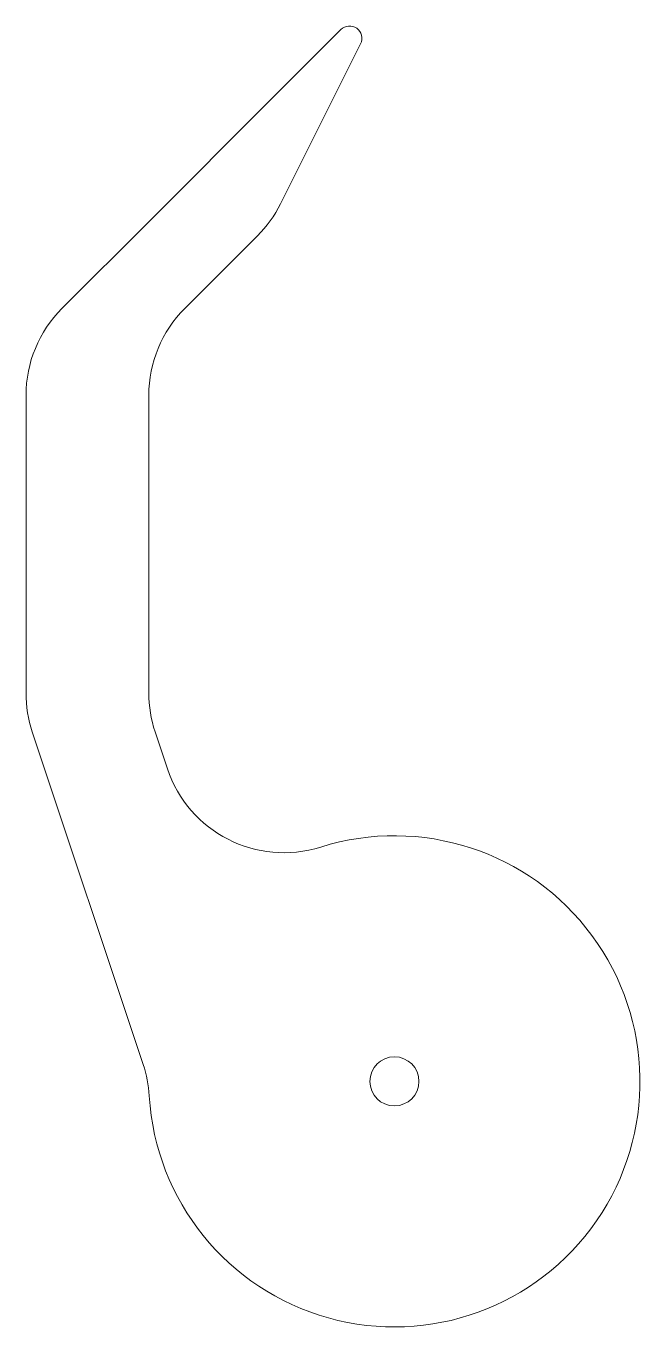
# Model space of a CAD drawing. Header units: millimetres. Extents: x -30 to 20, y -20 to 86.
import ezdxf

# ---------------------------------------------------------------- set-up
doc = ezdxf.new("R2010")
doc.units = ezdxf.units.MM
doc.layers.add('PanelOuter', color=1, linetype='CONTINUOUS', lineweight=0)

msp = doc.modelspace()

# ---------------------------------------------------------------- linework, layer by layer
at = {"layer": 'PanelOuter'}
for p, q in [((-10, 80), (-4.36, 85.64)), ((-2.76, 84.49), (-9.27, 71.45)), ((-20, 70), (-10, 80)), ((-27.07, 62.93), (-20, 70)), ((-11.15, 68.85), (-17.07, 62.93)), ((-30, 31.62), (-30, 55.86)), ((-20, 55.86), (-20, 31.62)), ((-20.46, 1.38), (-29.49, 28.46)), ((-19.49, 28.46), (-18.49, 25.46))]:
    msp.add_line(p, q, dxfattribs=at)
msp.add_circle((0, 0), 2, dxfattribs=at)
for centre, radius, start, end in [((-3.65, 84.94), 1, 333.4349, 135), ((-18.22, 75.92), 10, 315, 333.4349), ((-20, 55.86), 10, 135, 180), ((-10, 55.86), 10, 135, 180), ((-20, 31.62), 10, 180, 198.4349), ((-10, 31.62), 10, 180, 198.4349), ((-9, 28.62), 10, 198.4349, 287.4548), ((0, 0), 20, 183.4047, 107.4548), ((-29.95, -1.78), 10, 3.4047, 18.4349)]:
    msp.add_arc(centre, radius, start, end, dxfattribs=at)

doc.saveas('drawing.dxf')
